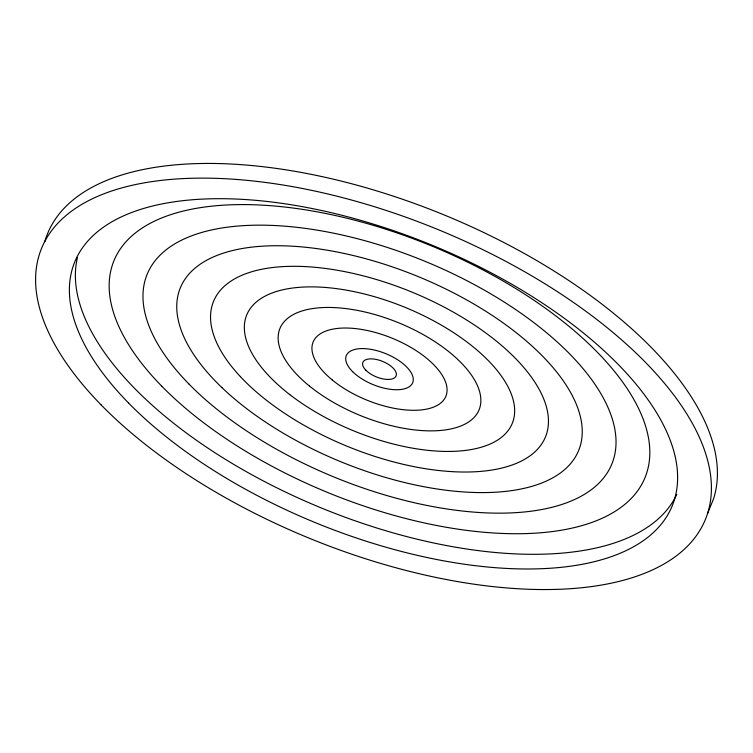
<?xml version="1.0" encoding="UTF-8"?>
<svg xmlns="http://www.w3.org/2000/svg" width="753" height="753" viewBox="0 0 753 753"><rect width="100%" height="100%" fill="white"/><g stroke="black" fill="none" stroke-linecap="round" stroke-linejoin="round"><path stroke-width="1.13" d="M707.547 513.546L713.543 498.863A358.532 167.213 22.2 0 0 428.25 208.619A358.532 167.213 22.2 0 0 44.803 241.591M676.759 494.476A322.679 150.496 22.2 0 1 329.833 511.391A322.679 150.496 22.2 0 1 77.399 257.686M365.883 370.222A17.931 8.358 22.2 0 0 394.967 377.488A17.931 8.358 22.2 0 0 377.639 359.765A17.931 8.358 22.2 0 0 365.883 370.222M101.26 405.039A358.532 167.213 22.2 0 0 682.971 550.452A358.532 167.213 22.2 0 0 336.28 196.034A358.532 167.213 22.2 0 0 101.26 405.039M128.481 402.921A322.679 150.496 22.2 0 0 652.023 533.792A322.679 150.496 22.2 0 0 340.008 214.812A322.679 150.496 22.2 0 0 128.481 402.921M332.271 379.983A71.704 33.443 22.2 0 0 444.976 398.121A71.704 33.443 22.2 0 0 361.242 329.372A71.704 33.443 22.2 0 0 332.271 379.983M352.696 371.709A35.852 16.726 22.2 0 0 410.724 385.564A35.852 16.726 22.2 0 0 375.069 350.201A35.852 16.726 22.2 0 0 352.696 371.709M309.502 386.091A107.557 50.169 22.2 0 0 477.995 412.089A107.557 50.169 22.2 0 0 350.992 309.295A107.557 50.169 22.2 0 0 309.502 386.091M221.928 387.597A215.113 100.328 22.2 0 0 568.779 465.636A215.113 100.328 22.2 0 0 347.782 254.25A215.113 100.328 22.2 0 0 221.928 387.597M240.386 376.641A179.261 83.611 22.2 0 0 532.098 454.266A179.261 83.611 22.2 0 0 366.005 276.577A179.261 83.611 22.2 0 0 240.386 376.641M289.839 394.638A143.409 66.885 22.2 0 0 511.918 424.184A143.409 66.885 22.2 0 0 336.723 288.663A143.409 66.885 22.2 0 0 289.839 394.638M188.918 383.992A250.975 117.054 22.2 0 0 596.122 485.789A250.975 117.054 22.2 0 0 353.439 237.694A250.975 117.054 22.2 0 0 188.918 383.992M161.697 386.12A286.827 133.77 22.2 0 0 627.07 502.449A286.827 133.77 22.2 0 0 349.721 218.916A286.827 133.77 22.2 0 0 161.697 386.12"/></g></svg>
